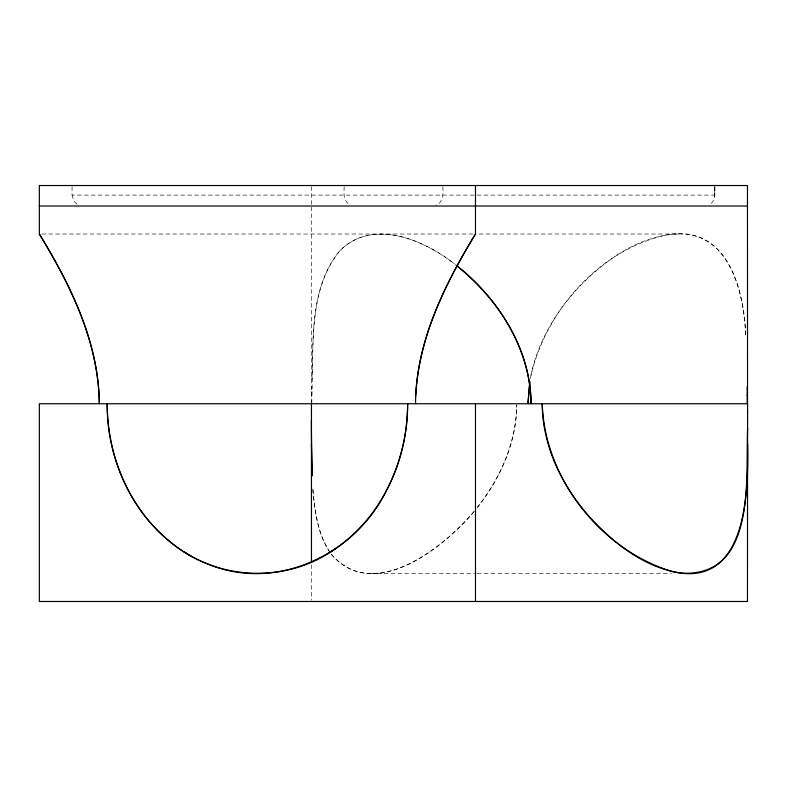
<?xml version="1.0" encoding="UTF-8"?>
<svg xmlns="http://www.w3.org/2000/svg" width="787" height="787" viewBox="0 0 787 787"><rect width="100%" height="100%" fill="white"/><g stroke="black" fill="none" stroke-linecap="round" stroke-linejoin="round"><path stroke-width="0.59" stroke-dasharray="3.94 2.95" d="M311.445 403.741L311.485 207.237M311.819 402.58L311.849 386.791M442.776 186.726C443.445 193.317 443.386 202.495 435.89 205.25M311.819 395.566C313.895 347.421 307.491 292.036 339.01 251.624C371.1 217.733 423.711 239.337 454.542 263.97M344.185 186.726C343.929 192.707 343.152 200.547 349.123 204.236M311.898 379.462C313.885 335.567 310.098 284.471 341.253 249.272C374.789 218.265 425.393 240.547 455.87 265.032M714.783 186.726L714.596 197.094L714.783 186.726C715.068 192.707 715.895 200.547 709.913 204.236M477.493 507.29C500.443 478.24 516.479 442.383 516.754 404.912C516.37 442.471 500.237 478.398 477.217 507.517M473.892 511.678C443.72 547.683 373.028 603.678 331.091 553.959M474.286 511.216C443.976 547.408 374.071 603.324 331.366 554.442M678.581 234.024C641.651 235.057 609.168 257.369 583.59 282.326C557.491 308.543 537.157 341.637 530.349 378.331C544.919 311.436 598.484 250.069 666.441 234.979C726.391 223.036 745.004 290.314 745.692 336.305C743.931 295.007 731.694 232.952 678.581 234.024L474.915 234.024M72.06 186.726L72.07 195.107L714.773 195.107M41.809 234.024L473.695 234.024M370.352 573.467L476.046 573.467M477.276 573.467L671.468 573.467M76.998 204.236L73.84 201.079L72.07 195.107M330.245 552.789C317.545 534.039 314.711 510.783 312.823 488.757M329.694 552.051C317.535 533.32 314.613 510.478 312.823 488.697M311.465 564.722L311.485 600.245M311.485 186.735L311.485 204.807"/><path stroke-width="1.18" d="M311.396 429.053L312.046 475.496M311.445 412.26L311.455 403.741M311.445 411.926L311.465 562.272M311.396 428.03L311.416 420.022M747.64 443.73C748.526 492.751 746.666 590.083 671.39 571.342C600.363 549.208 544.643 478.486 542.243 403.741C542.302 447.036 563.059 487.93 591.804 519.361C616.064 545.145 646.58 568.883 682.782 573.202C757.192 575.995 745.319 476.824 747.64 428.03M415.526 403.741C416.116 342.67 443.789 286.124 474.876 234.979M415.693 395.566C418.605 337.023 445.501 283.192 475.486 234.024L475.486 185.525M529.779 381.744L527.969 403.741L529.789 382.01M386.161 491.078C400.308 464.291 407.577 434.011 407.607 403.741C407.981 460.592 381.213 518.544 333.186 550.31C285.425 583.482 217.114 580.265 172.215 543.522M386.161 491.078C355.439 554.176 276.394 591.962 209.47 564.643C145.202 540.187 106.363 470.833 107.229 403.741C107.258 434.011 114.528 464.291 128.675 491.078M330.481 552.051L336.669 547.929M39.35 206.017L747.463 206.017M747.591 412.26L747.581 403.741L39.35 403.741L39.35 601.475L747.463 601.475L747.591 411.926M184.355 552.051L190.759 555.868M456.224 265.308C498.309 298.558 530.546 348.867 531.058 403.741C530.782 349.389 498.958 299.68 457.64 266.39M172.215 543.522C154.154 529.415 139.407 511.284 128.675 491.078M39.35 234.024C70.751 285.415 98.68 342.286 99.31 403.741C98.857 342.247 70.692 285.435 39.35 234.024L39.35 185.525L747.463 185.525L747.542 403.741M312.065 475.978L311.396 443.73M747.178 386.791L747.207 395.566M747.207 395.231L747.207 403.741M475.486 403.741L475.486 601.475"/></g></svg>
